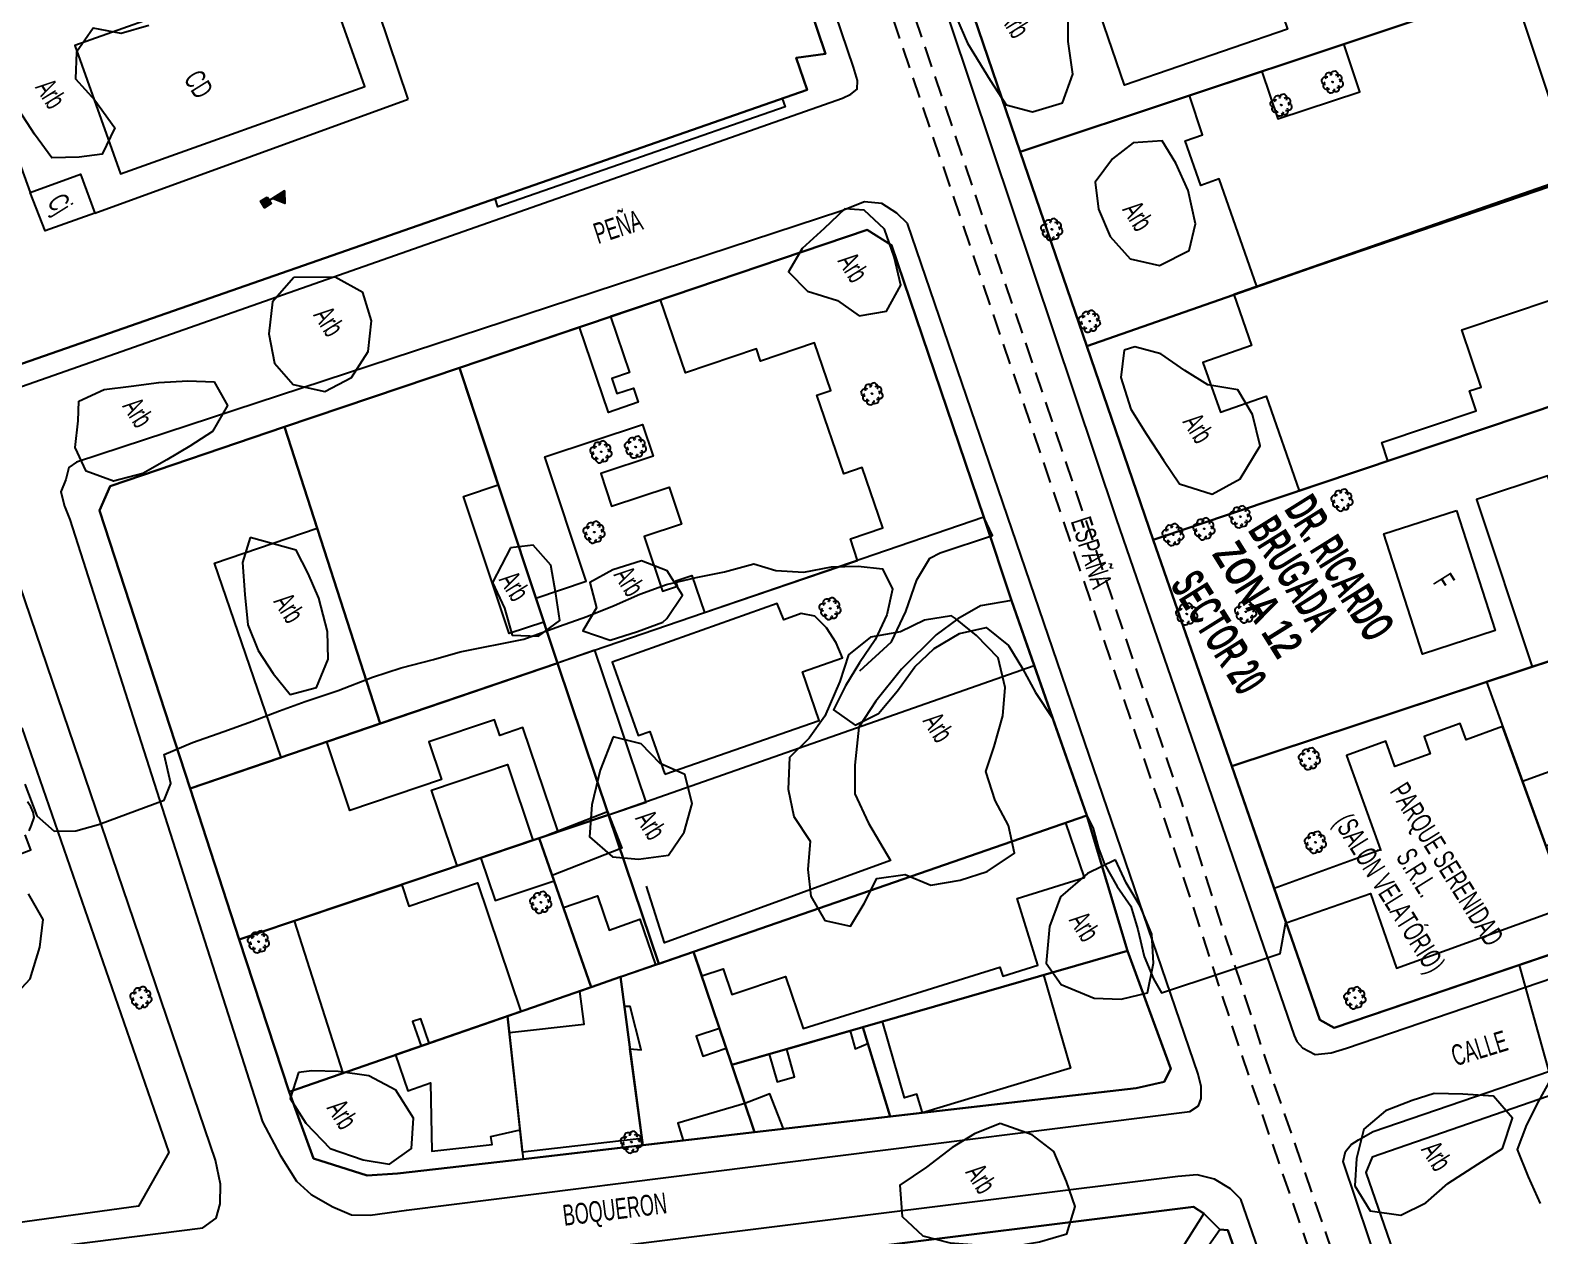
# Model space of a CAD drawing. Header units: millimetres. Extents: x 438774 to 440085, y 7202522 to 7203572.
# Drawn here: x 439061.2 to 439206.1, y 7202582.8 to 7202698.5 of the extents above; entities that cross this region are included whole.
import ezdxf

# ---------------------------------------------------------------- set-up
doc = ezdxf.new("R2010")
doc.units = ezdxf.units.MM
doc.linetypes.add('06', pattern=[3, 2, -1])
for name, color, linetype in [('0211', 255, 'Continuous'), ('0212', 7, 'Continuous'), ('0220', 7, 'Continuous'), ('0222', 7, 'Continuous'), ('0505', 1, 'Continuous'), ('0603', 1, 'Continuous'), ('0604', 7, 'Continuous'), ('0611', 30, 'Continuous'), ('0612', 7, 'Continuous'), ('0703', 6, 'Continuous'), ('0705', 242, 'Continuous'), ('0707', 7, 'Continuous'), ('0801', 10, 'Continuous'), ('0803', 160, 'Continuous'), ('0811', 10, 'Continuous'), ('0821', 10, 'Continuous'), ('0822', 7, 'Continuous'), ('0835', 7, 'Continuous'), ('0836', 7, 'Continuous'), ('0857', 255, 'Continuous'), ('0858', 7, 'Continuous'), ('0869', 7, 'Continuous'), ('1005', 3, 'Continuous'), ('1006', 3, 'Continuous'), ('1007', 3, 'Continuous'), ('curso de agua', 4, 'Continuous')]:
    doc.layers.add(name, color=color, linetype=linetype)
doc.styles.add('02', font='swissc.ttf')
doc.styles.add('03', font='swisscb.ttf')
doc.styles.add('04', font='swisscb.ttf')
doc.styles.get("Standard").update_dxf_attribs({"font": 'Arial.ttf'})
doc.linetypes.add('14', pattern='A,10,0,["X",Standard,S=1,R=0,X=0,Y=-0.5],0.1', length=10.1)

# ---------------------------------------------------------------- blocks, each defined once
blk = doc.blocks.new('15')
for p, q in [((-0.38, 0.75), (0.37, 0.75)), ((-0.38, 0.73), (0.37, 0.73)), ((-0.38, 0.72), (0.37, 0.72)), ((-0.38, 0.7), (0.37, 0.7)), ((-0.38, 0.69), (0.37, 0.69)), ((-0.38, 0.67), (0.37, 0.67)), ((-0.38, 0.66), (0.37, 0.66)), ((-0.38, 0.64), (0.37, 0.64)), ((-0.38, 0.63), (0.37, 0.63)), ((-0.38, 0.61), (0.37, 0.61)), ((-0.38, 0.6), (0.37, 0.6)), ((-0.38, 0.58), (0.37, 0.58)), ((-0.38, 0.57), (0.37, 0.57)), ((-0.38, 0.55), (0.37, 0.55)), ((-0.38, 0.54), (0.37, 0.54)), ((-0.38, 0.52), (0.37, 0.52)), ((-0.38, 0.51), (0.37, 0.51)), ((-0.38, 0.49), (0.37, 0.49)), ((-0.38, 0.48), (0.37, 0.48)), ((-0.38, 0.46), (0.37, 0.46)), ((-0.38, 0.45), (0.37, 0.45)), ((-0.38, 0.43), (0.37, 0.43)), ((-0.38, 0.42), (0.37, 0.42)), ((-0.38, 0.4), (0.37, 0.4)), ((-0.38, 0.39), (0.37, 0.39)), ((-0.38, 0.37), (0.37, 0.37)), ((-0.38, 0.36), (0.37, 0.36)), ((-0.38, 0.34), (0.37, 0.34)), ((-0.38, 0.33), (0.37, 0.33)), ((-0.38, 0.31), (0.37, 0.31)), ((-0.38, 0.3), (0.37, 0.3)), ((-0.38, 0.28), (0.37, 0.28)), ((-0.38, 0.27), (0.37, 0.27)), ((-0.38, 0.25), (0.37, 0.25)), ((-0.38, 0.24), (0.37, 0.24)), ((-0.38, 0.22), (0.37, 0.22)), ((-0.38, 0.21), (0.37, 0.21)), ((-0.38, 0.19), (0.37, 0.19)), ((-0.38, 0.18), (0.37, 0.18)), ((-0.38, 0.16), (0.37, 0.16)), ((-0.38, 0.15), (0.37, 0.15)), ((-0.38, 0.13), (0.37, 0.13)), ((-0.38, 0.12), (0.37, 0.12)), ((-0.38, 0.1), (0.37, 0.1)), ((-0.38, 0.09), (0.37, 0.09)), ((-0.38, 0.07), (0.37, 0.07)), ((-0.38, 0.06), (0.37, 0.06)), ((-0.38, 0.04), (0.37, 0.04)), ((-0.38, 0.03), (0.37, 0.03)), ((-0.38, 0.01), (0.37, 0.01))]:
    blk.add_line(p, q)
for points in [[(0, 0), (0, 2.5), (1.05, 1.88), (0, 1.12)], [(-0.38, 0.75), (0.37, 0.75), (0.37, 0), (-0.38, 0)]]:
    blk.add_lwpolyline(points, close=True)
blk.add_lwpolyline([(0.01, 2.48), (0.01, 1.17), (1.02, 1.88), (0.03, 2.48), (0.03, 1.23), (0.97, 1.88), (0.04, 2.42), (0.04, 1.28), (0.93, 1.88), (0.06, 2.38), (0.06, 1.33), (0.89, 1.88), (0.07, 2.33), (0.07, 1.38), (0.84, 1.88), (0.09, 2.28), (0.09, 1.42), (0.79, 1.88), (0.1, 2.23), (0.1, 1.48), (0.75, 1.88), (0.12, 2.17), (0.12, 1.53), (0.7, 1.88), (0.13, 2.12), (0.13, 1.58), (0.66, 1.88), (0.15, 2.08), (0.15, 1.62), (0.61, 1.88), (0.16, 2.03), (0.16, 1.67), (0.55, 1.88), (0.18, 2), (0.18, 1.7), (0.51, 1.88), (0.19, 1.95), (0.19, 1.75), (0.46, 1.88), (0.21, 1.92), (0.21, 1.78), (0.42, 1.88), (0.22, 1.9), (0.22, 1.8), (0.37, 1.88), (0.24, 1.88), (0.24, 1.83), (0.3, 1.85), (0.24, 1.85)])
blk = doc.blocks.new('09')
for p, q in [((-0.04, 0.01), (0.04, 0.01)), ((-0.02, 0.03), (0.02, 0.03)), ((0, 0.05), (0, 0.05)), ((-0.04, -0.01), (0.04, -0.01)), ((-0.02, -0.03), (0.02, -0.03))]:
    blk.add_line(p, q)
for points in [[(-0.61, 0.39), (-0.76, 0.34), (-0.88, 0.27), (-0.97, 0.13), (-1, 0), (-0.96, -0.15), (-0.88, -0.26), (-0.83, -0.31), (-0.73, -0.36), (-0.58, -0.38)], [(-0.12, 0.67), (-0.2, 0.77), (-0.32, 0.84), (-0.46, 0.87), (-0.62, 0.83), (-0.74, 0.77), (-0.81, 0.63), (-0.83, 0.49), (-0.83, 0.42), (-0.79, 0.32), (-0.69, 0.22), (-0.62, 0.16)], [(-0.41, 0.6), (-0.39, 0.72), (-0.35, 0.82), (-0.3, 0.88), (-0.18, 0.96), (-0.03, 1), (0.1, 0.96), (0.24, 0.87), (0.31, 0.75), (0.36, 0.62), (0.37, 0.55)], [(0.11, 0.66), (0.19, 0.71), (0.31, 0.78), (0.42, 0.81), (0.49, 0.81), (0.63, 0.78), (0.76, 0.7), (0.82, 0.58), (0.84, 0.41), (0.81, 0.28), (0.75, 0.16), (0.69, 0.06)], [(0.67, -0.42), (0.8, -0.38), (0.91, -0.29), (0.99, -0.14), (1.01, -0.01), (0.95, 0.14), (0.86, 0.24), (0.8, 0.29), (0.7, 0.32), (0.56, 0.34)], [(-0.14, -0.69), (-0.19, -0.75), (-0.3, -0.83), (-0.4, -0.87), (-0.48, -0.87), (-0.61, -0.83), (-0.74, -0.75), (-0.8, -0.63), (-0.83, -0.47), (-0.79, -0.33), (-0.7, -0.18), (-0.64, -0.12)], [(-0.38, -0.63), (-0.34, -0.76), (-0.26, -0.88), (-0.13, -0.97), (0.01, -1.01), (0.15, -0.97), (0.27, -0.88), (0.32, -0.83), (0.36, -0.73), (0.38, -0.57)], [(0.15, -0.7), (0.32, -0.83), (0.46, -0.87), (0.62, -0.85), (0.74, -0.79), (0.83, -0.66), (0.86, -0.52), (0.86, -0.45), (0.83, -0.34), (0.74, -0.24), (0.67, -0.18)]]:
    blk.add_lwpolyline(points)
blk.add_lwpolyline([(0, -0.05), (-0.05, 0), (0, 0.05), (0.05, 0)], close=True)

msp = doc.modelspace()

# ---------------------------------------------------------------- linework, layer by layer
at = {"layer": '0211', "linetype": '06', "flags": 128}
msp.add_lwpolyline([(438936.62, 7203319.77), (438936.63, 7203319.71), (438953.6, 7203260.37), (438958.22, 7203243.97), (438972.02, 7203204.39), (438988.86, 7203156.88), (439011.03, 7203091.99), (439026.86, 7203043.33), (439035.12, 7203019.93), (439048.27, 7202981.12), (439066.84, 7202927.56), (439086.2, 7202870.18), (439102.38, 7202822.58), (439121.32, 7202767.09), (439140.64, 7202709.53), (439169.58, 7202624.26), (439177.4, 7202600.35), (439193.97, 7202552.48), (439203.7, 7202523.15)], dxfattribs=at)
at = {"layer": '0505', "linetype": 'Continuous', "elevation": 100, "flags": 128}
for points in [[(439060.7, 7202626.16), (439061.85, 7202623.11), (439063.51, 7202621.64), (439065.6, 7202621.67), (439067.76, 7202622.29), (439074.07, 7202624.62), (439074.73, 7202626.21), (439074.07, 7202629.01), (439076.79, 7202630.15), (439079.81, 7202631.2), (439082.55, 7202632.2), (439085.15, 7202633.19), (439087.62, 7202634.1), (439090.78, 7202635.16), (439094.06, 7202636.43), (439096.81, 7202637.34), (439099.93, 7202638.13), (439102.49, 7202638.85), (439108.58, 7202640.07), (439112.02, 7202641.31), (439114.65, 7202642.25), (439117.27, 7202643.32), (439119.74, 7202644.41), (439122.29, 7202645.31), (439125.13, 7202645.98), (439127.86, 7202646.55), (439130.67, 7202647.32), (439132.78, 7202646.68), (439135.46, 7202646.52), (439138.13, 7202647.03), (439140.68, 7202647.07), (439143.01, 7202646.82), (439143.96, 7202644.86), (439143.42, 7202642.4), (439142.3, 7202640), (439140.82, 7202637.8), (439139.46, 7202635.61), (439138.3, 7202633.29), (439140.38, 7202631.83), (439142.62, 7202632.95), (439144.45, 7202635.12), (439146.11, 7202637.43), (439147.97, 7202639.19), (439150.41, 7202640.62), (439152.96, 7202641.19), (439155.11, 7202639.46), (439156.45, 7202637.25), (439157.71, 7202634.97), (439159.34, 7202632.5), (439162.61, 7202623.14), (439163.22, 7202621.89), (439163.73, 7202620.03), (439164.32, 7202618.49), (439165.54, 7202616.33), (439166.84, 7202614.46), (439167.52, 7202612.21), (439168.12, 7202609.63), (439169.03, 7202607.47), (439169.8, 7202606.13), (439181.16, 7202609.9), (439181.71, 7202612.92), (439176.53, 7202627.89), (439200.97, 7202635.97), (439210.09, 7202610.82), (439204.1, 7202608.78), (439207.16, 7202597.87), (439205.98, 7202595.73), (439204.81, 7202593.48), (439203.93, 7202591.09), (439204.97, 7202588.48), (439206.12, 7202585.91)], [(439058.82, 7202604.88), (439061.23, 7202607.49), (439062.16, 7202610.52), (439062.46, 7202613.16), (439061.05, 7202615.64)]]:
    msp.add_lwpolyline(points, dxfattribs=at)
at = {"layer": '0603', "linetype": 'Continuous', "flags": 128}
for points in [[(439124.77, 7202778.39), (439124.09, 7202777.87), (439123.69, 7202777.08), (439123.64, 7202776.41), (439165.45, 7202651.63), (439182.51, 7202602.04)], [(439139.17, 7202692), (439139.96, 7202692.39), (439140.59, 7202692.85), (439140.62, 7202693.69), (439140.24, 7202694.97), (439114.36, 7202771.21)], [(439172.5, 7202594.75), (439173.34, 7202595.28), (439173.58, 7202596), (439173.59, 7202597.13), (439173.3, 7202598.33), (439145.41, 7202679.96)], [(439209.69, 7202523.15), (439187.22, 7202589.96)], [(439199.31, 7202523.15), (439177.39, 7202586.32)]]:
    msp.add_lwpolyline(points, dxfattribs=at)
at = {"layer": '0611', "linetype": 'Continuous', "flags": 128}
for points in [[(439182.51, 7202602.04), (439182.79, 7202601.47), (439183.32, 7202600.85), (439184.55, 7202600.2), (439186.07, 7202600.38), (439187.54, 7202600.81), (439331.25, 7202649.79), (439331.86, 7202650.46), (439332.05, 7202651.89), (439331.63, 7202654.03), (439330.39, 7202657.29), (439266.82, 7202828.04), (439266.21, 7202828.93), (439265.37, 7202829.43), (439264.01, 7202829.52), (439263.08, 7202829.31), (439187.59, 7202801.37), (439124.77, 7202778.39)], [(439114.36, 7202771.21), (439113.48, 7202772.5), (439112.38, 7202772.9), (439110.34, 7202772.44), (438986.46, 7202728.23), (438985.53, 7202727.57), (438985.27, 7202726.7), (438985.17, 7202725.79), (438985.32, 7202723.62), (438999.77, 7202645.28), (439000.48, 7202644.38), (439001.11, 7202644.17), (439002.21, 7202644.05), (439003.38, 7202644.28), (439004.35, 7202644.65), (439139.17, 7202692)], [(439145.41, 7202679.96), (439144.4, 7202680.96), (439142.96, 7202681.9), (439141.3, 7202682.05), (439139.12, 7202681.18), (439065.67, 7202657.06), (439064.92, 7202656.56), (439064.65, 7202655.4), (439064.17, 7202654.22), (439064.5, 7202652.83), (439065.03, 7202651.55), (439083.51, 7202593.76)], [(439187.22, 7202589.96), (439187.44, 7202590.91), (439187.98, 7202591.57), (439188.68, 7202592.04), (439190.1, 7202592.82), (439334.27, 7202642.14), (439335.18, 7202642.04), (439335.95, 7202641.43), (439336.95, 7202640.14), (439354.85, 7202591.59)], [(439083.51, 7202593.76), (439085.2, 7202590.55), (439086.77, 7202588.06), (439088.17, 7202586.78), (439090.25, 7202585.6), (439092.07, 7202584.84), (439093.85, 7202584.79), (439097.34, 7202585.27), (439172.5, 7202594.75)], [(439177.39, 7202586.32), (439176.42, 7202587.31), (439174.88, 7202588.25), (439173.21, 7202588.66), (439171.36, 7202588.5), (439102.39, 7202579.91), (439101, 7202579.15), (439099.94, 7202578.06), (439100, 7202577.07), (439100.35, 7202575.56), (439111.59, 7202523.15)]]:
    msp.add_lwpolyline(points, dxfattribs=at)
msp.add_lwpolyline([(439058.65, 7202649.85), (439057.85, 7202651.34), (439056.67, 7202651.68), (439055.22, 7202651.62), (439004.6, 7202634.07), (439003.39, 7202632.69), (439003.2, 7202630.73), (439003.4, 7202628.85), (439013.25, 7202577.47), (439014.45, 7202576.33), (439016.12, 7202575.92), (439018.27, 7202576.02), (439077.8, 7202583.58), (439079.08, 7202584.5), (439079.45, 7202585.88), (439079.48, 7202587.76), (439079.01, 7202590.09), (439058.65, 7202649.85)], close=True, dxfattribs=at)
at = {"layer": '0703'}
msp.add_lwpolyline([(439137.53, 7202696.25), (439134.73, 7202695.87), (439135.79, 7202692.81), (439004.49, 7202647.03), (439003.1, 7202647.93), (438988.52, 7202723.43), (438990.92, 7202726.83), (439103.49, 7202767.1), (439106.62, 7202768.32), (439110.82, 7202769.89), (439113.07, 7202768.85), (439113.77, 7202767.17), (439119.8, 7202749.5), (439121.53, 7202743.76)], close=True, dxfattribs=at)
at = {"layer": '0703', "linetype": 'Continuous', "flags": 128}
for points in [[(439148.66, 7202708.97), (439156.23, 7202686.85), (439162.61, 7202668.21), (439168.98, 7202649.62), (439176.53, 7202627.89), (439184.97, 7202603.54), (439186.37, 7202602.77), (439225.64, 7202616.1), (439244.08, 7202622.36), (439269.31, 7202630.94), (439301.08, 7202641.72), (439316.98, 7202647.13), (439329.21, 7202651.28), (439316.31, 7202685.95), (439311.97, 7202697.61), (439304.47, 7202717.73)], [(439197.07, 7202523.15), (439192.94, 7202535.14), (439188.36, 7202548.43), (439184.83, 7202558.69), (439182.34, 7202565.69), (439180.82, 7202570.02), (439176.15, 7202583.35), (439175.4, 7202583.41), (439173.86, 7202584.96), (439172.85, 7202585.61), (439136.94, 7202581.12), (439125.64, 7202579.71), (439103.55, 7202576.95), (439105.54, 7202567.06), (439107.34, 7202558.14), (439109.05, 7202549.67), (439110.91, 7202541.94), (439115.43, 7202523.15)]]:
    msp.add_lwpolyline(points, dxfattribs=at)
msp.add_lwpolyline([(439143.89, 7202677.88), (439141.54, 7202679.37), (439102.41, 7202666.12), (439085.61, 7202660.44), (439068.88, 7202654.77), (439067.87, 7202652.44), (439076.57, 7202625.74), (439081.29, 7202611.24), (439086.06, 7202596.64), (439088.42, 7202590.22), (439093.55, 7202588.59), (439096.47, 7202588.79), (439108.52, 7202590.18), (439120.01, 7202591.51), (439130.73, 7202592.75), (439143.76, 7202594.25), (439167.35, 7202596.98), (439170.04, 7202597.6), (439170.68, 7202598.84), (439166.53, 7202610.18), (439162.61, 7202623.14), (439155.4, 7202643.78), (439152.75, 7202651.78)], close=True, dxfattribs=at)
at = {"layer": '0705'}
for points in [[(439137.53, 7202696.25), (439134.73, 7202695.87), (439135.79, 7202692.81), (439004.49, 7202647.03), (439003.1, 7202647.93), (438988.52, 7202723.43), (438990.92, 7202726.83), (439103.49, 7202767.1), (439106.62, 7202768.32), (439110.82, 7202769.89), (439113.07, 7202768.85), (439113.77, 7202767.17), (439119.8, 7202749.5), (439121.53, 7202743.76)], [(439152.75, 7202651.78), (439111.81, 7202637.78), (439116.72, 7202623.22), (439121.55, 7202608.92), (439124.89, 7202610.08), (439162.61, 7202623.14), (439157.58, 7202637.56), (439155.4, 7202643.78)], [(439152.75, 7202651.78), (439155.4, 7202643.78), (439162.61, 7202623.14), (439124.89, 7202610.08), (439121.55, 7202608.92), (439116.72, 7202623.22), (439157.58, 7202637.56), (439155.4, 7202643.78), (439152.75, 7202651.78)]]:
    msp.add_lwpolyline(points, close=True, dxfattribs=at)
at = {"layer": '0705', "linetype": 'Continuous', "flags": 128}
for points in [[(439148.66, 7202708.97), (439228.38, 7202736.25), (439236.03, 7202713.43), (439156.23, 7202686.85)], [(439156.23, 7202686.85), (439236.03, 7202713.43), (439250.78, 7202718.34), (439257.37, 7202701.29), (439232.86, 7202692.73), (439162.61, 7202668.21)], [(439162.61, 7202668.21), (439232.86, 7202692.73), (439239.99, 7202673.46), (439168.98, 7202649.62)], [(439168.98, 7202649.62), (439239.99, 7202673.46), (439250.38, 7202676.95), (439261.84, 7202680.8), (439266.01, 7202668.73), (439257.5, 7202665.81), (439259.56, 7202659.73), (439234.71, 7202650.64), (439235.76, 7202647.46), (439217.06, 7202641.28), (439176.53, 7202627.89)], [(439102.41, 7202666.12), (439141.54, 7202679.37), (439143.89, 7202677.88), (439152.75, 7202651.78), (439111.81, 7202637.78)], [(439085.61, 7202660.44), (439102.41, 7202666.12), (439111.81, 7202637.78), (439094.81, 7202631.98)], [(439085.61, 7202660.44), (439094.81, 7202631.98), (439076.57, 7202625.74), (439067.87, 7202652.44), (439068.88, 7202654.77)], [(439176.53, 7202627.89), (439217.06, 7202641.28), (439225.64, 7202616.1), (439186.37, 7202602.77), (439184.97, 7202603.54)], [(439076.57, 7202625.74), (439094.81, 7202631.98), (439111.81, 7202637.78), (439116.72, 7202623.22), (439110.07, 7202620.97), (439081.29, 7202611.24)], [(439110.07, 7202620.97), (439116.72, 7202623.22), (439121.55, 7202608.92), (439124.89, 7202610.08), (439128.55, 7202599.21), (439130.73, 7202592.75), (439120.01, 7202591.51), (439117.87, 7202607.66), (439115.05, 7202606.68)], [(439124.89, 7202610.08), (439162.61, 7202623.14), (439166.53, 7202610.18), (439141.13, 7202602.84), (439128.55, 7202599.21)], [(439081.29, 7202611.24), (439110.07, 7202620.97), (439115.05, 7202606.68), (439107.04, 7202603.9), (439086.06, 7202596.64)], [(439141.13, 7202602.84), (439166.53, 7202610.18), (439170.68, 7202598.84), (439170.04, 7202597.6), (439167.35, 7202596.98), (439143.76, 7202594.25)], [(439086.06, 7202596.64), (439107.04, 7202603.9), (439115.05, 7202606.68), (439117.87, 7202607.66), (439120.01, 7202591.51), (439108.52, 7202590.18), (439096.47, 7202588.79), (439093.55, 7202588.59), (439088.42, 7202590.22)], [(439128.55, 7202599.21), (439141.13, 7202602.84), (439143.76, 7202594.25), (439130.73, 7202592.75)], [(439136.94, 7202581.12), (439172.85, 7202585.61), (439173.86, 7202584.96), (439175.4, 7202583.41), (439176.15, 7202583.35), (439180.82, 7202570.02), (439141.75, 7202568.46)]]:
    msp.add_lwpolyline(points, close=True, dxfattribs=at)
at = {"layer": '0707', "linetype": 'Continuous', "flags": 128}
for points in [[(439168.98, 7202649.62), (439162.61, 7202668.21), (439156.23, 7202686.85), (439148.66, 7202708.97), (439228.38, 7202736.25), (439289.75, 7202757.25)], [(439108.29, 7202744.69), (439110.98, 7202745.5), (439121.53, 7202743.76), (439137.53, 7202696.25)], [(439156.23, 7202686.85), (439236.03, 7202713.43), (439250.78, 7202718.34), (439298.34, 7202734.18)], [(439162.61, 7202668.21), (439232.86, 7202692.73), (439257.37, 7202701.29), (439304.47, 7202717.73)], [(439311.97, 7202697.61), (439250.38, 7202676.95), (439239.99, 7202673.46), (439168.98, 7202649.62), (439176.53, 7202627.89), (439184.97, 7202603.54), (439186.37, 7202602.77), (439244.08, 7202622.36), (439269.31, 7202630.94), (439316.98, 7202647.13)], [(439004.49, 7202647.03), (439135.79, 7202692.81)], [(439086.06, 7202596.64), (439081.29, 7202611.24), (439076.57, 7202625.74), (439067.87, 7202652.44), (439068.88, 7202654.77), (439085.61, 7202660.44), (439102.41, 7202666.12), (439141.54, 7202679.37), (439143.89, 7202677.88)], [(439102.41, 7202666.12), (439111.81, 7202637.78)], [(439085.61, 7202660.44), (439094.81, 7202631.98)], [(439152.75, 7202651.78), (439111.81, 7202637.78), (439094.81, 7202631.98), (439076.57, 7202625.74)], [(439176.53, 7202627.89), (439235.76, 7202647.46), (439244.08, 7202622.36)], [(439162.61, 7202623.14), (439155.4, 7202643.78)], [(439081.29, 7202611.24), (439110.07, 7202620.97), (439116.72, 7202623.22), (439111.81, 7202637.78)], [(439335.27, 7202636.09), (439330.51, 7202639.04), (439314.03, 7202633.33), (439300.79, 7202628.75), (439263.76, 7202615.92), (439241.3, 7202608.13), (439189.99, 7202590.35), (439189.39, 7202588.88), (439212.13, 7202523.15)], [(439200.97, 7202635.97), (439210.09, 7202610.82)], [(439162.61, 7202623.14), (439124.89, 7202610.08), (439115.05, 7202606.68), (439107.04, 7202603.9), (439086.06, 7202596.64), (439088.42, 7202590.22), (439093.55, 7202588.59), (439096.47, 7202588.79), (439108.52, 7202590.18), (439130.73, 7202592.75), (439167.35, 7202596.98), (439170.04, 7202597.6), (439170.68, 7202598.84)], [(439110.07, 7202620.97), (439115.05, 7202606.68)], [(439124.89, 7202610.08), (439128.55, 7202599.21), (439130.73, 7202592.75)], [(439128.55, 7202599.21), (439166.53, 7202610.18), (439170.68, 7202598.84)], [(439120.01, 7202591.51), (439117.87, 7202607.66)], [(439107.04, 7202603.9), (439108.52, 7202590.18)], [(439103.55, 7202576.95), (439125.64, 7202579.71), (439136.94, 7202581.12), (439172.85, 7202585.61), (439173.86, 7202584.96), (439171.44, 7202581.15), (439173.06, 7202580.08), (439175.4, 7202583.41), (439176.15, 7202583.35), (439180.82, 7202570.02), (439182.34, 7202565.69), (439181.83, 7202564.24), (439179.11, 7202564.13), (439179.07, 7202562.62), (439176.29, 7202562.86)]]:
    msp.add_lwpolyline(points, dxfattribs=at)
at = {"layer": '0707', "linetype": '14', "flags": 128}
msp.add_lwpolyline([(439060.43, 7202631.58), (439074.53, 7202590.8), (439071.63, 7202585.65), (439052.77, 7202583.07)], dxfattribs=at)
at = {"layer": '0801', "linetype": 'Continuous', "flags": 128}
for points in [[(439159.58, 7202712.71), (439195.42, 7202724.97), (439196.81, 7202720.9), (439186.45, 7202717.35), (439187.46, 7202714.41), (439184.43, 7202713.38), (439183.36, 7202716.51), (439171.85, 7202712.57), (439172.22, 7202711.5), (439176.91, 7202713.11), (439181.88, 7202698.61), (439166.24, 7202693.25), (439159.58, 7202712.71)], [(439172.47, 7202692.26), (439179.42, 7202694.57), (439180.94, 7202690), (439188.83, 7202692.62), (439187.3, 7202697.2), (439203.47, 7202702.58), (439208.05, 7202688.82), (439219.12, 7202692.51), (439220.49, 7202688.41), (439178.94, 7202673.91), (439175.33, 7202684.26), (439173.55, 7202683.63), (439172.06, 7202687.91), (439173.72, 7202688.49), (439172.47, 7202692.26)], [(439232.86, 7202692.73), (439176.73, 7202673.14), (439178.43, 7202668.26), (439173.77, 7202666.64), (439175.44, 7202661.85), (439179.83, 7202663.39), (439183, 7202654.32), (439191.5, 7202657.19), (439190.92, 7202658.94), (439199.97, 7202661.98), (439199.33, 7202663.9), (439200.45, 7202664.27), (439198.6, 7202669.77), (439211.75, 7202674.18), (439209.34, 7202681.34), (439215.38, 7202683.36), (439215.69, 7202682.43), (439224.45, 7202685.38), (439225.78, 7202681.41), (439235.81, 7202684.77), (439232.86, 7202692.73)], [(439208.44, 7202683.97), (439176.73, 7202673.14), (439178.43, 7202668.26), (439173.77, 7202666.64), (439175.44, 7202661.85), (439179.83, 7202663.39), (439183, 7202654.32), (439191.5, 7202657.19), (439190.92, 7202658.94), (439199.97, 7202661.98), (439199.33, 7202663.9), (439200.45, 7202664.27), (439198.6, 7202669.77), (439211.75, 7202674.18), (439208.44, 7202683.97)], [(439125.94, 7202642.62), (439140.63, 7202647.63), (439139.93, 7202649.69), (439143.04, 7202650.75), (439141.07, 7202656.55), (439139.3, 7202655.95), (439136.72, 7202663.49), (439138.04, 7202663.94), (439136.48, 7202668.51), (439131.32, 7202666.75), (439130.91, 7202667.95), (439124.11, 7202665.63), (439121.71, 7202672.65), (439116.9, 7202671.03), (439118.72, 7202665.67), (439117.03, 7202665.09), (439117.52, 7202663.64), (439119.12, 7202664.18), (439119.58, 7202662.82), (439116.71, 7202661.84), (439113.94, 7202670.02), (439102.41, 7202666.12), (439109.73, 7202644.02), (439114.57, 7202645.63), (439110.6, 7202657.58), (439119.99, 7202660.69), (439121, 7202657.64), (439115.99, 7202655.98), (439117.02, 7202652.84), (439122.54, 7202654.67), (439123.71, 7202651.12), (439120.15, 7202649.94), (439121.9, 7202644.68), (439123.35, 7202645.16), (439123.18, 7202645.66), (439124.73, 7202646.18), (439125.94, 7202642.62)], [(439102.41, 7202666.12), (439085.61, 7202660.44), (439094.81, 7202631.98), (439111.81, 7202637.78), (439110.5, 7202641.72), (439107.17, 7202640.62), (439102.81, 7202653.77), (439106.14, 7202654.88), (439102.41, 7202666.12)], [(439085.61, 7202660.44), (439068.88, 7202654.77), (439067.87, 7202652.44), (439076.57, 7202625.74), (439085.3, 7202628.72), (439078.92, 7202647.36), (439088.75, 7202650.73), (439085.61, 7202660.44)], [(439205.35, 7202637.41), (439212.18, 7202639.67), (439206.87, 7202655.74), (439200.03, 7202653.48), (439205.35, 7202637.41)], [(439198.09, 7202652.41), (439201.8, 7202640.9), (439194.85, 7202638.65), (439191.13, 7202650.17), (439198.09, 7202652.41)], [(439122.11, 7202627.13), (439136.95, 7202632.27), (439135.33, 7202636.94), (439139.16, 7202638.28), (439138.57, 7202639.71), (439137.64, 7202641.16), (439136.53, 7202642.29), (439135.21, 7202642.54), (439133.54, 7202641.94), (439132.91, 7202643.49), (439117.08, 7202637.86), (439119.57, 7202630.83), (439120.69, 7202631.23), (439122.11, 7202627.13)], [(439208.77, 7202614.46), (439224.38, 7202619.78), (439217.06, 7202641.28), (439200.97, 7202635.97), (439204.42, 7202626.45), (439211.42, 7202628.98), (439213.68, 7202622.76), (439206.68, 7202620.22), (439208.77, 7202614.46)], [(439111.81, 7202637.78), (439116.72, 7202623.22), (439111.88, 7202621.58), (439108.51, 7202631.59), (439106.28, 7202630.83), (439105.77, 7202632.35), (439099.48, 7202630.22), (439100.7, 7202626.6), (439091.9, 7202623.64), (439089.68, 7202630.22), (439111.81, 7202637.78)], [(439111.81, 7202637.78), (439116.72, 7202623.22), (439120.34, 7202624.44), (439115.41, 7202639.01), (439111.81, 7202637.78)], [(439109.47, 7202620.77), (439102.19, 7202618.31), (439099.73, 7202625.59), (439107.01, 7202628.06), (439109.47, 7202620.77)], [(439160.6, 7202622.45), (439124.89, 7202610.08), (439125.67, 7202607.77), (439127.71, 7202608.45), (439128.54, 7202605.97), (439133.72, 7202607.7), (439135.4, 7202602.7), (439154.28, 7202608.59), (439154.55, 7202607.73), (439157.93, 7202608.79), (439155.93, 7202615.19), (439162.41, 7202617.21), (439160.6, 7202622.45)], [(439110.07, 7202620.97), (439104.47, 7202619.07), (439105.84, 7202614.98), (439111.49, 7202616.88), (439110.07, 7202620.97)], [(439086.58, 7202613.03), (439096.87, 7202616.51), (439097.57, 7202614.45), (439104.15, 7202616.68), (439108.32, 7202604.34), (439099.51, 7202601.3), (439098.7, 7202603.64), (439097.91, 7202603.37), (439098.73, 7202601.02), (439091.26, 7202598.43), (439086.58, 7202613.03)], [(439117.87, 7202607.66), (439124.89, 7202610.08), (439127.37, 7202602.72), (439125.12, 7202601.97), (439125.76, 7202600.06), (439128.01, 7202600.81), (439129.8, 7202595.52), (439123.37, 7202593.61), (439123.88, 7202591.96), (439120.01, 7202591.51), (439118.78, 7202600.77), (439119.84, 7202600.67), (439118.79, 7202604.83), (439118.25, 7202604.81), (439117.87, 7202607.66)], [(439117.87, 7202607.66), (439119.92, 7202592.15), (439108.46, 7202590.84), (439107.21, 7202602.34), (439114.38, 7202603.12), (439113.98, 7202606.3), (439117.87, 7202607.66)], [(439143.02, 7202603.39), (439158.46, 7202607.85), (439161.04, 7202598.91), (439146.85, 7202594.61), (439146.3, 7202596.41), (439145.13, 7202596.05), (439143.02, 7202603.39)], [(439107.04, 7202603.9), (439096.27, 7202600.17), (439097.45, 7202596.74), (439099.64, 7202597.49), (439099.76, 7202590.94), (439105.54, 7202591.58), (439105.44, 7202592.34), (439108.23, 7202592.98), (439107.04, 7202603.9)], [(439143.76, 7202594.25), (439133.51, 7202593.07), (439132.21, 7202596.43), (439129.8, 7202595.52), (439128.55, 7202599.21), (439132.13, 7202600.24), (439132.9, 7202597.59), (439134.58, 7202598.08), (439133.82, 7202600.73), (439139.9, 7202602.49), (439140.4, 7202600.76), (439141.61, 7202601.27), (439143.76, 7202594.25)]]:
    msp.add_lwpolyline(points, close=True, dxfattribs=at)
for points in [[(439061.11, 7202621.69), (439061.35, 7202622.22), (439061.6, 7202622.95), (439061.51, 7202623.48), (439061.27, 7202623.97), (439060.95, 7202624.48)], [(439047.53, 7202614.59), (439061.29, 7202619.86), (439060.73, 7202621.29)]]:
    msp.add_lwpolyline(points, dxfattribs=at)
at = {"layer": '0803', "linetype": 'Continuous', "flags": 128}
msp.add_lwpolyline([(439105.83, 7202682.37), (439133.39, 7202691.98), (439133.67, 7202691.17), (439106.11, 7202681.57), (439105.83, 7202682.37)], close=True, dxfattribs=at)
at = {"layer": '0811', "linetype": 'Continuous', "flags": 128}
for points in [[(439135.79, 7202692.81), (439134.73, 7202695.87), (439137.53, 7202696.25), (439131.79, 7202713.29), (439120.83, 7202709.61), (439100.65, 7202766.07), (439012.24, 7202734.46), (439016.82, 7202721.62), (438999.66, 7202715.48), (438999, 7202718.61), (438992.72, 7202716.72), (438992.3, 7202718.11), (438989.69, 7202717.36), (439003.1, 7202647.93), (439004.49, 7202647.03), (439135.79, 7202692.81)], [(439097.48, 7202691.89), (439094.67, 7202700.25), (439107.02, 7202704.4), (439094.16, 7202742.77), (439051.05, 7202728.31), (439049.02, 7202734.4), (439044, 7202732.72), (439051.08, 7202711.61), (439055.09, 7202713.43), (439057.86, 7202712.09), (439060.14, 7202706.72), (439058.59, 7202703.06), (439055.13, 7202699.73), (439061.23, 7202682.94), (439066.06, 7202684.7), (439067.42, 7202680.96), (439097.48, 7202691.89)]]:
    msp.add_lwpolyline(points, close=True, dxfattribs=at)
at = {"layer": '0821', "linetype": 'Continuous', "flags": 128}
for points in [[(439208.77, 7202614.46), (439202.51, 7202631.71), (439199.01, 7202630.42), (439198.44, 7202631.99), (439194.98, 7202630.74), (439195.58, 7202629.08), (439192.19, 7202627.86), (439191.31, 7202630.29), (439187.53, 7202628.92), (439190.82, 7202619.85), (439180.59, 7202616.15), (439181.74, 7202612.86), (439189.84, 7202615.67), (439192.33, 7202608.5), (439208.77, 7202614.46)], [(439110.07, 7202620.97), (439116.61, 7202623.55), (439118, 7202620.02), (439111.32, 7202617.4), (439110.07, 7202620.97)], [(439115.05, 7202606.68), (439112.4, 7202614.31), (439115.65, 7202615.45), (439116.79, 7202612.16), (439119.71, 7202613.19), (439121.24, 7202608.81), (439115.05, 7202606.68)]]:
    msp.add_lwpolyline(points, close=True, dxfattribs=at)
at = {"layer": '0835', "linetype": 'Continuous', "flags": 128}
msp.add_lwpolyline([(439088.97, 7202705.4), (439065.51, 7202697.04), (439069.89, 7202684.75), (439093.34, 7202693.11), (439088.97, 7202705.4)], close=True, dxfattribs=at)
at = {"layer": '0857', "linetype": 'Continuous', "flags": 128}
msp.add_lwpolyline([(439067.42, 7202680.96), (439062.65, 7202679.28), (439061.23, 7202682.94), (439066.06, 7202684.7), (439067.42, 7202680.96)], close=True, dxfattribs=at)
at = {"layer": '0869', "linetype": 'Continuous', "flags": 128}
for points in [[(439152.75, 7202651.78), (439143.89, 7202677.88)], [(439140.84, 7202637.03), (439143.87, 7202639.82), (439145.26, 7202642.73), (439146.3, 7202645.76), (439147.57, 7202647.86), (439148.54, 7202648.35), (439153.57, 7202650.03), (439152.75, 7202651.78)], [(439155.4, 7202643.78), (439152.42, 7202643.29), (439150.23, 7202642.03), (439148.16, 7202640.48), (439144.84, 7202637.2), (439142.37, 7202634.14), (439140.75, 7202631.64), (439140.37, 7202627.97), (439140.35, 7202625.23), (439141.66, 7202622.41), (439143.79, 7202618.83), (439122.08, 7202610.94), (439120.35, 7202616.36)]]:
    msp.add_lwpolyline(points, dxfattribs=at)
at = {"layer": '1005'}
for points in [[(439155.11, 7202708.12), (439152.99, 7202706.51), (439150.94, 7202704.56), (439149.37, 7202702.15), (439150.13, 7202699.72), (439151.16, 7202697.26), (439153.33, 7202693.74), (439154.88, 7202691.36), (439157.42, 7202690.68), (439160.28, 7202691.55), (439161.28, 7202694.3), (439160.84, 7202697.44), (439160.82, 7202700.46), (439160.61, 7202703.28), (439159.54, 7202705.71), (439157.52, 7202707.3)], [(439167.08, 7202687.7), (439165.1, 7202686.16), (439163.42, 7202683.92), (439163.74, 7202681.33), (439164.85, 7202678.71), (439166.79, 7202676.59), (439169.6, 7202675.94), (439172.43, 7202677.39), (439173.06, 7202679.95), (439172.35, 7202683.14), (439171.15, 7202685.76), (439169.84, 7202687.89)], [(439139.41, 7202681.39), (439137.41, 7202679.5), (439135.31, 7202677.58), (439133.99, 7202675.33), (439135.8, 7202673.49), (439138.68, 7202672.57), (439140.79, 7202671.11), (439143.4, 7202671.54), (439144.76, 7202674.05), (439144.12, 7202676.78), (439143.19, 7202679.42), (439141.24, 7202681.24)], [(439086.52, 7202674.78), (439084.46, 7202672.45), (439084.13, 7202669.38), (439084.66, 7202666.56), (439086.47, 7202664.51), (439089.51, 7202663.86), (439092.06, 7202665.2), (439093.65, 7202667.67), (439093.99, 7202670.64), (439093.13, 7202673.35), (439090.48, 7202674.83)], [(439166.19, 7202667.82), (439165.9, 7202665.2), (439166.85, 7202662.15), (439168.36, 7202659.74), (439169.98, 7202657.24), (439171.53, 7202654.99), (439174.66, 7202653.98), (439177.33, 7202655.46), (439179.27, 7202658.62), (439178.52, 7202661.65), (439177.1, 7202664), (439174.25, 7202664.47), (439172.03, 7202665.86), (439169.71, 7202667.47), (439167.24, 7202668.13)], [(439065.89, 7202662.91), (439068.33, 7202664.03), (439070.91, 7202664.35), (439073.56, 7202664.72), (439076.35, 7202664.87), (439078.87, 7202664.76), (439080.17, 7202662.5), (439078.7, 7202660.01), (439076.55, 7202658.59), (439074.33, 7202657.29), (439072.02, 7202655.99), (439069.2, 7202655.24), (439066.59, 7202656.2), (439065.55, 7202658.48), (439065.83, 7202661.02)], [(439082.34, 7202649.84), (439081.58, 7202647.43), (439081.82, 7202644.37), (439082.1, 7202641.46), (439083.1, 7202639), (439084.54, 7202636.77), (439086.17, 7202634.75), (439088.7, 7202635.43), (439089.81, 7202638.15), (439089.74, 7202640.81), (439088.93, 7202644.02), (439087.89, 7202646.39), (439086.73, 7202648.62)], [(439107.31, 7202648.83), (439105.59, 7202645.5), (439106.73, 7202643.06), (439107.46, 7202640.46), (439110, 7202640.38), (439112.06, 7202641.86), (439111.68, 7202644.42), (439111.2, 7202647.17), (439109.48, 7202649.1)], [(439122.33, 7202642.06), (439123.83, 7202644.3), (439122.35, 7202646.65), (439119.88, 7202647.58), (439117.15, 7202646.73), (439114.93, 7202645.5), (439115.58, 7202643.07), (439114.26, 7202640.87), (439116.89, 7202639.98), (439119.49, 7202640.81), (439121.94, 7202641.71)], [(439149.65, 7202642.31), (439147.04, 7202641.91), (439144.74, 7202640.79), (439141.85, 7202640.27), (439139.74, 7202638.56), (439138.91, 7202636.02), (439137.49, 7202632.68), (439135.97, 7202630.57), (439134.09, 7202628.73), (439133.96, 7202625.67), (439134.5, 7202623.07), (439136.07, 7202620.68), (439135.86, 7202617.97), (439136.14, 7202615.42), (439137.48, 7202613.08), (439139.93, 7202612.54), (439141.25, 7202614.72), (439142.48, 7202617.12), (439145.18, 7202617.5), (439147.65, 7202616.47), (439150.47, 7202616.95), (439153.05, 7202617.78), (439155.69, 7202619.54), (439155.1, 7202622.2), (439153.82, 7202624.59), (439152.92, 7202627.36), (439153.73, 7202629.79), (439154.55, 7202632.71), (439154.78, 7202635.44), (439154.12, 7202638.3), (439152.02, 7202640.44), (439150.03, 7202642.07)], [(439117.16, 7202630.69), (439115.93, 7202627.49), (439115.11, 7202624.18), (439114.88, 7202621.09), (439117.09, 7202619.2), (439119.59, 7202618.96), (439122.49, 7202619.35), (439123.99, 7202621.54), (439124.76, 7202624.31), (439124.05, 7202627.08), (439121.67, 7202628.13), (439119.85, 7202630.02)], [(439165.38, 7202618.91), (439162.69, 7202617.58), (439160.11, 7202615.34), (439159.05, 7202612.51), (439158.71, 7202608.97), (439160.16, 7202606.93), (439163.32, 7202605.62), (439165.92, 7202605.54), (439168.45, 7202606.13), (439169.01, 7202608.98), (439168.87, 7202611.75), (439167.75, 7202614.45), (439166.41, 7202616.68)], [(439086.97, 7202598.5), (439086.18, 7202595.99), (439087.68, 7202593.62), (439090.01, 7202591.2), (439093.16, 7202590.12), (439095.7, 7202589.69), (439097.81, 7202591.2), (439098.02, 7202594.12), (439096.31, 7202596.8), (439093.73, 7202598.18), (439090.79, 7202598.59), (439088.26, 7202598.66)], [(439193.84, 7202595.8), (439191.28, 7202594.82), (439189.2, 7202593.06), (439188.49, 7202590.24), (439188.35, 7202587.62), (439189.8, 7202585.22), (439192.77, 7202584.79), (439195.14, 7202585.97), (439197.28, 7202587.84), (439200.16, 7202589.69), (439202.5, 7202591.19), (439203.47, 7202594.12), (439201.64, 7202596.22), (439198.72, 7202596.42), (439195.96, 7202596.46)], [(439154.3, 7202593.58), (439151.83, 7202592.6), (439149.69, 7202591.29), (439147.24, 7202589.4), (439144.67, 7202587.69), (439144.9, 7202584.68), (439146.89, 7202582.8), (439149.5, 7202582.14), (439152.45, 7202581.93), (439155.03, 7202581.74), (439158.08, 7202582.25), (439160.69, 7202582.99), (439161.51, 7202585.64), (439160.68, 7202588.02), (439159.44, 7202590.9), (439157.38, 7202592.49)]]:
    msp.add_lwpolyline(points, close=True, dxfattribs=at)
msp.add_lwpolyline([(439072.61, 7202698.96), (439069.94, 7202698.21), (439067.25, 7202698.72), (439065.67, 7202696.4), (439065.58, 7202693.86), (439067.41, 7202691.82), (439069.33, 7202689.14), (439068.14, 7202686.61), (439065.93, 7202686.32), (439063.31, 7202686.27), (439061.63, 7202688.53), (439060.15, 7202690.82)], dxfattribs=at)
at = {"layer": 'curso de agua', "linetype": '06', "elevation": 60, "flags": 128}
msp.add_lwpolyline([(438938.73, 7203319.89), (438938.75, 7203319.83), (438955.71, 7203260.49), (438960.34, 7203244.09), (438974.13, 7203204.52), (438990.98, 7203157), (439013.15, 7203092.11), (439028.98, 7203043.45), (439037.23, 7203020.05), (439050.39, 7202981.24), (439068.96, 7202927.68), (439088.32, 7202870.3), (439104.5, 7202822.7), (439123.44, 7202767.21), (439142.76, 7202709.65), (439171.7, 7202624.39), (439179.52, 7202600.47), (439196.09, 7202552.61), (439205.86, 7202523.15)], dxfattribs=at)

# ---------------------------------------------------------------- block references
at = {"layer": '0811', "rotation": 302}
msp.add_blockref('15', (439083.52, 7202681.79), dxfattribs=at)
at = {"layer": '1007', "rotation": 302}
for p in [(439186.2, 7202693.55), (439181.28, 7202691.34), (439159.27, 7202679.4), (439162.89, 7202670.59), (439142.01, 7202663.63), (439119.32, 7202658.52), (439116.01, 7202658.06), (439187.12, 7202653.43), (439177.35, 7202651.83), (439115.35, 7202650.35), (439170.9, 7202650.11), (439173.88, 7202650.67), (439138, 7202643.02), (439172.21, 7202642.49), (439177.87, 7202642.7), (439184, 7202628.61), (439184.56, 7202620.58), (439110.23, 7202614.82), (439083.14, 7202611.04), (439071.87, 7202605.68), (439188.36, 7202605.66), (439118.92, 7202591.81)]:
    msp.add_blockref('09', p, dxfattribs=at)

# ---------------------------------------------------------------- texts
at = {"layer": '0212', "style": '04', "width": 0.625}
for s, p in [('DR. RICARDO', (439181.51, 7202652.54)), ('BRUGADA', (439178.03, 7202650.51))]:
    msp.add_text(s, height=3.2, rotation=302, dxfattribs=at).set_placement(p)
at = {"layer": '0220', "style": '03', "width": 0.83}
msp.add_text('ZONA 12', height=3, rotation=302, dxfattribs=at).set_placement((439174.59, 7202648.22))
at = {"layer": '0222', "style": '04', "width": 0.625}
msp.add_text('SECTOR 20', height=3.2, rotation=302, dxfattribs=at).set_placement((439170.57, 7202645.3))
at = {"layer": '0604', "style": '02', "width": 0.75}
msp.add_text('ESPAÑA', height=2, rotation=288, dxfattribs=at).set_placement((439161.05, 7202651.4))
at = {"layer": '0612', "style": '02', "width": 0.75}
for s, rotation, p in [('PEÑA', 18, (439115.71, 7202677.99)), ('CALLE', 17, (439197.98, 7202599.07)), ('BOQUERON', 7, (439112.47, 7202583.77))]:
    msp.add_text(s, height=2, rotation=rotation, dxfattribs=at).set_placement(p)
at = {"layer": '0801', "style": '02', "width": 0.75}
msp.add_text('F', height=2, rotation=302, dxfattribs=at).set_placement((439195.78, 7202645.55))
at = {"layer": '0822', "style": '02', "width": 0.75}
for s, p in [('PARQUE SERENIDAD', (439191.64, 7202625.48)), ('(SALÓN VELATÓRIO)', (439186.26, 7202622.5)), ('S.R.L.', (439192.23, 7202619.17))]:
    msp.add_text(s, height=2, rotation=302, dxfattribs=at).set_placement(p)
at = {"layer": '0836', "style": '02', "width": 0.75}
msp.add_text('CD', height=2, rotation=302, dxfattribs=at).set_placement((439075.89, 7202693.86))
at = {"layer": '0858', "style": '02', "width": 0.75}
msp.add_text('Cj', height=2, rotation=302, dxfattribs=at).set_placement((439062.79, 7202682.02))
at = {"layer": '1006', "style": '02', "width": 0.75}
for p in [(439154.17, 7202699.82), (439061.65, 7202693.04), (439165.98, 7202681.3), (439138.66, 7202676.37), (439088.35, 7202671.18), (439070.02, 7202662.44), (439171.76, 7202660.93), (439117.16, 7202646.25), (439106.15, 7202645.78), (439084.52, 7202643.68), (439146.82, 7202632.23), (439119.24, 7202622.87), (439160.86, 7202613.11), (439089.63, 7202595.09), (439194.65, 7202591.09), (439150.92, 7202588.91)]:
    msp.add_text('Arb', height=2, rotation=302, dxfattribs=at).set_placement(p)

doc.saveas('drawing.dxf')
